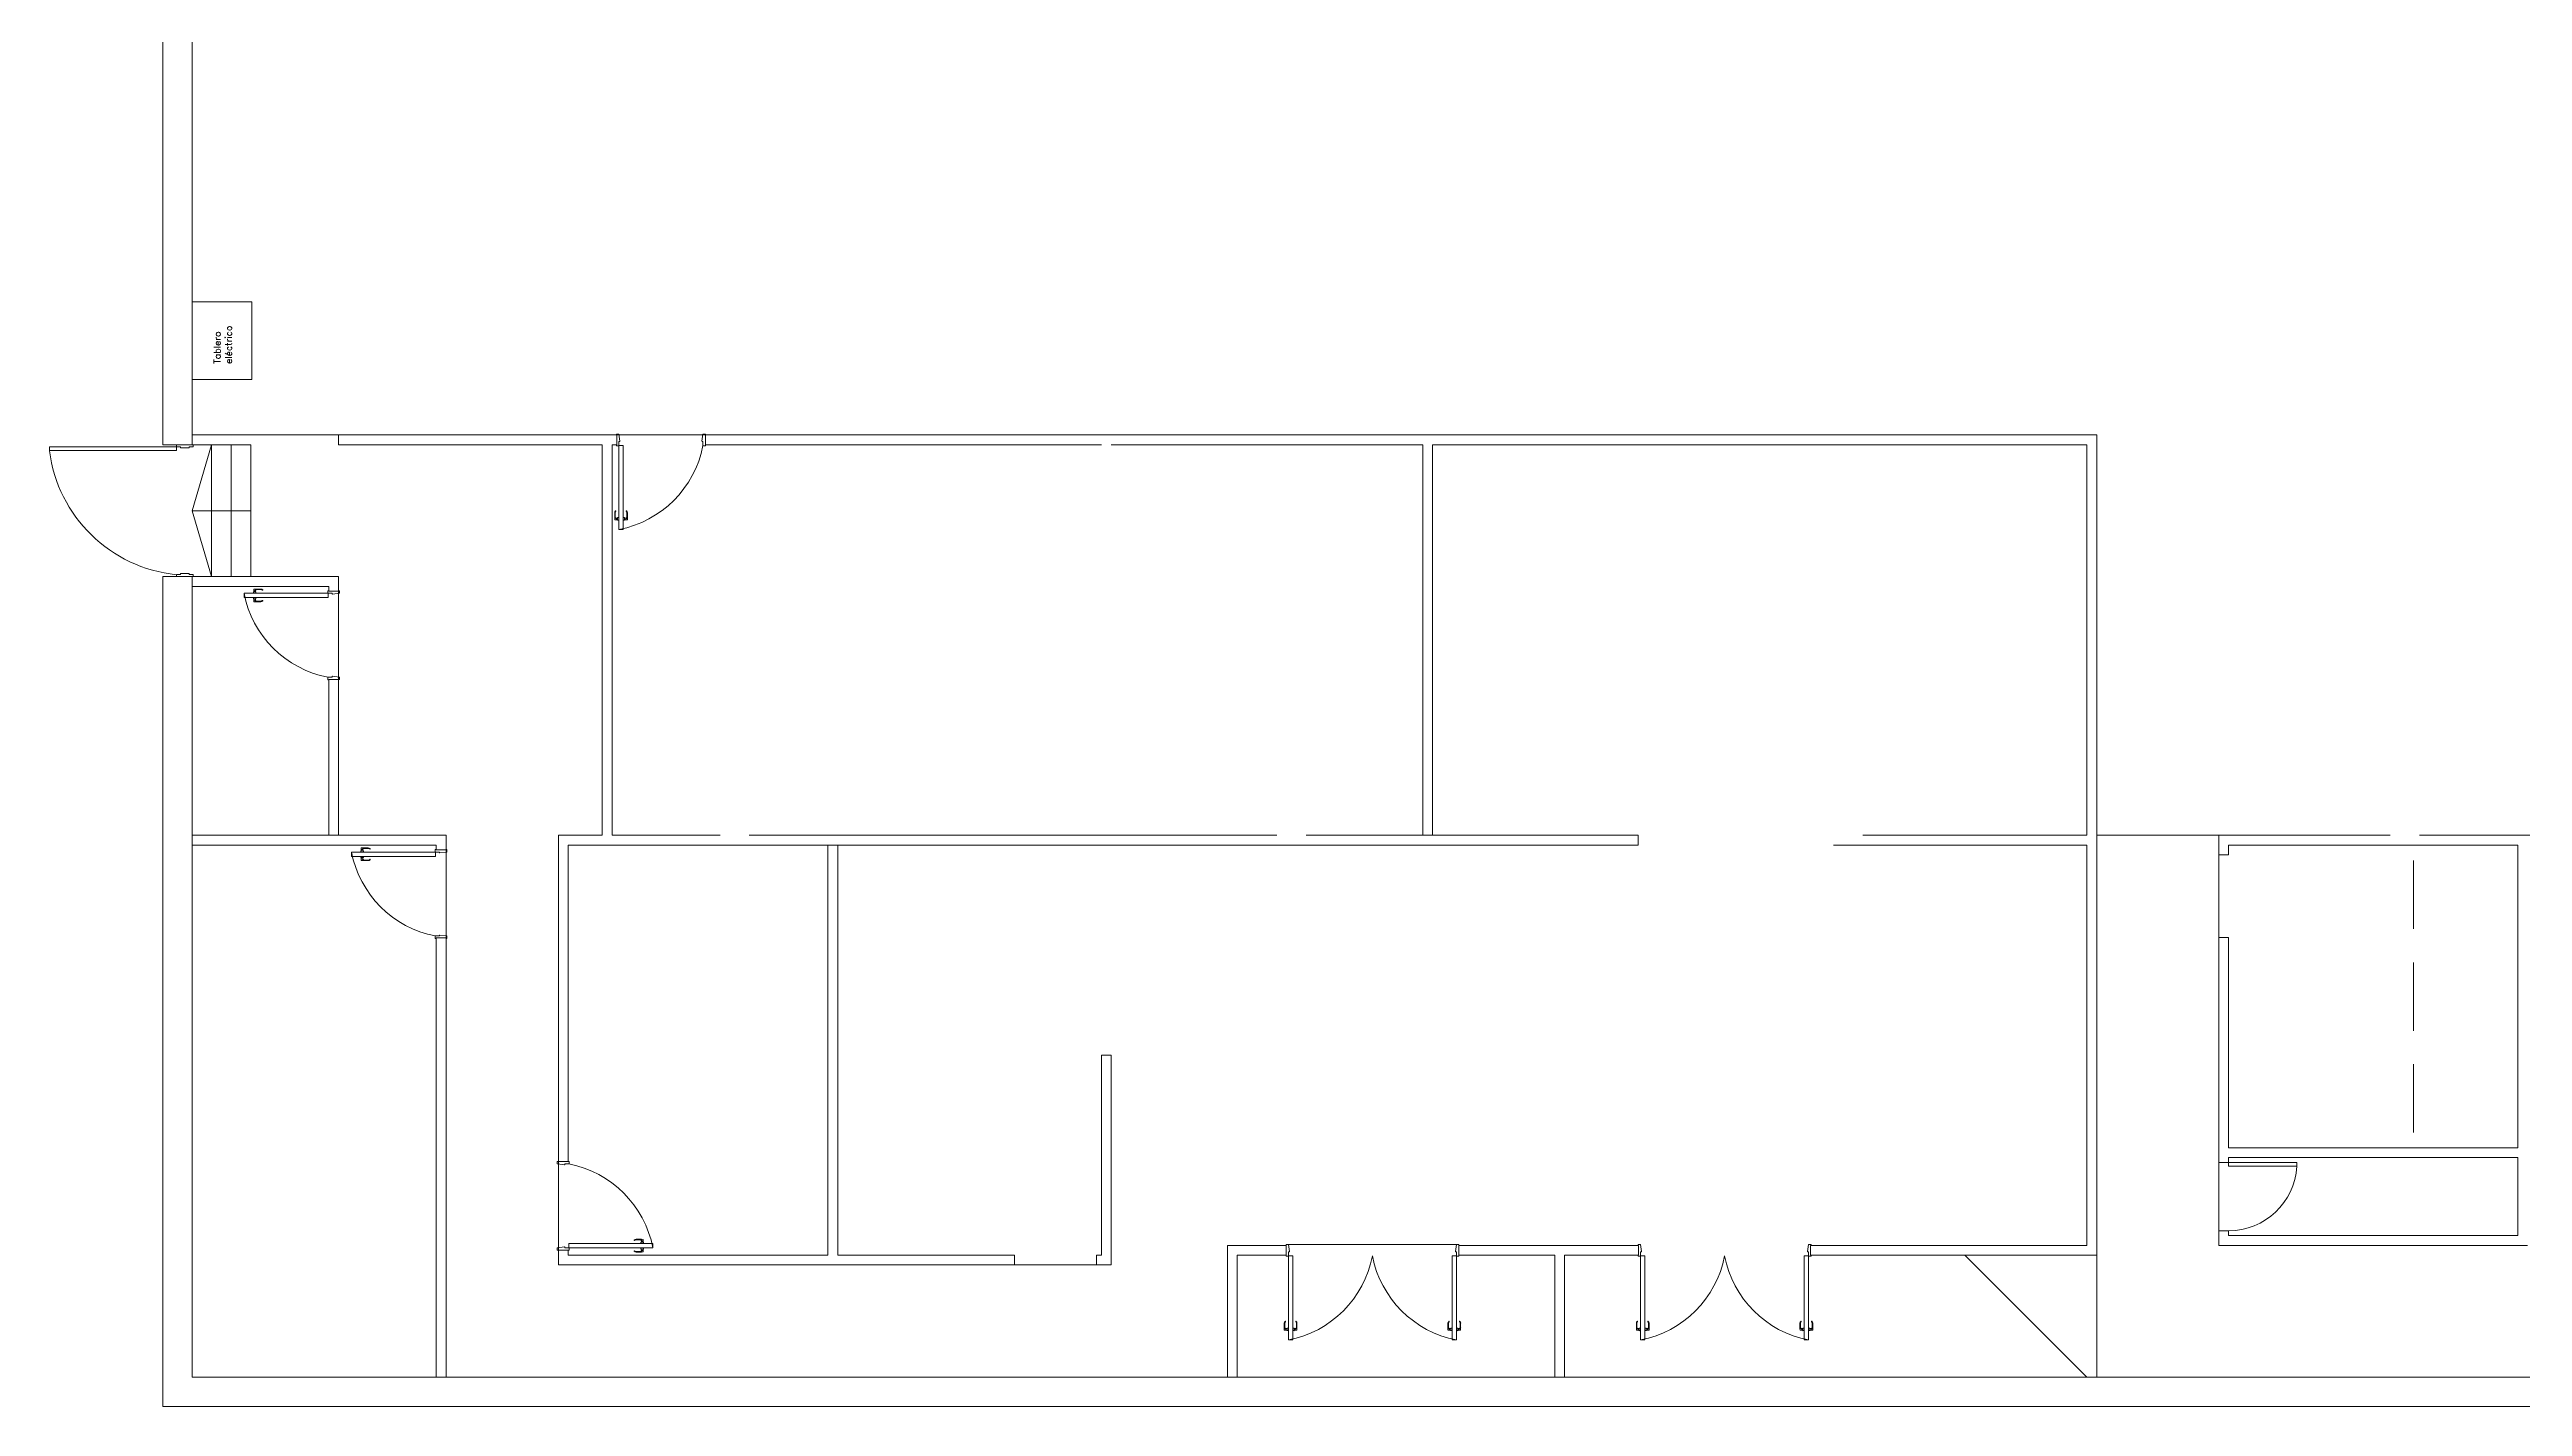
# Model space of a CAD drawing. Header units: millimetres. Extents: x 64 to 283, y 16 to 153.
# Drawn here: x 63.74 to 89.06, y 122.72 to 136.62 of the extents above; entities that cross this region are included whole.
import ezdxf

# ---------------------------------------------------------------- set-up
doc = ezdxf.new("R2010")
doc.units = ezdxf.units.MM
for name, color, linetype, lineweight in [('A-CARPINTERIAS', 252, 'Continuous', 0), ('ARQ', 1, 'Continuous', 0), ('DURLOCK', 30, 'Continuous', 0), ('IRI-OCASA-Layout R 9$0$OCA_CARPINTERIA', 251, 'Continuous', 0), ('MUROS', 3, 'Continuous', 0), ('REJAS', 3, 'Continuous', 0)]:
    doc.layers.add(name, color=color, linetype=linetype, lineweight=lineweight)
doc.styles.get("Standard").update_dxf_attribs({"font": 'txt.shx'})

# ---------------------------------------------------------------- blocks, each defined once
blk = doc.blocks.new('is - Puerta 090')
at = {"layer": 'IRI-OCASA-Layout R 9$0$OCA_CARPINTERIA'}
for p, q in [((-77466.346374, 31906.489905, -0.000005), (-77466.347193, 31906.504601, -0.000005)), ((-77466.32851, 31906.507376, -0.000005), (-77466.345908, 31906.506417, -0.000005)), ((-77466.32851, 31906.507376, -0.000005), (-77466.275562, 31906.507377, -0.000005)), ((-77466.350806, 31906.476096, -0.000005), (-77466.350806, 31906.464143, -0.000005)), ((-77466.350806, 31906.464143, -0.000005), (-77466.32445, 31906.464144, -0.000005)), ((-77466.350805, 31906.419638, -0.000005), (-77466.324449, 31906.419639, -0.000005)), ((-77466.350805, 31906.407685, -0.000005), (-77466.350805, 31906.419638, -0.000005)), ((-77466.349404, 31906.477498, -0.000005), (-77466.325852, 31906.477498, -0.000005)), ((-77466.349403, 31906.406284, -0.000005), (-77466.32585, 31906.406284, -0.000005)), ((-77466.346374, 31906.48957, -0.000005), (-77466.34728, 31906.477498, -0.000005)), ((-77466.346371, 31906.394212, -0.000005), (-77466.347278, 31906.406284, -0.000005)), ((-77466.346371, 31906.393876, -0.000005), (-77466.34719, 31906.379181, -0.000005)), ((-77466.346374, 31906.489905, -0.000005), (-77466.328883, 31906.489906, -0.000005)), ((-77466.346374, 31906.48957, -0.000005), (-77466.328883, 31906.48957, -0.000005)), ((-77466.346371, 31906.394212, -0.000005), (-77466.328881, 31906.394212, -0.000005)), ((-77466.346371, 31906.393876, -0.000005), (-77466.328881, 31906.393877, -0.000005)), ((-77466.328507, 31906.376406, -0.000005), (-77466.345905, 31906.377365, -0.000005)), ((-77466.328883, 31906.48957, -0.000005), (-77466.327976, 31906.477498, -0.000005)), ((-77466.328881, 31906.394212, -0.000005), (-77466.327975, 31906.406284, -0.000005)), ((-77466.328507, 31906.376406, -0.000005), (-77466.275559, 31906.376408, -0.000005)), ((-77466.32445, 31906.476096, -0.000005), (-77466.32445, 31906.464144, -0.000005)), ((-77466.324448, 31906.407686, -0.000005), (-77466.324449, 31906.419639, -0.000005)), ((-77465.588163, 31906.466122), (-77465.588163, 31906.489149)), ((-77465.588163, 31906.489149), (-77465.578273, 31906.489149)), ((-77465.543657, 31906.464144), (-77465.586185, 31906.464144)), ((-77465.543657, 31906.456453), (-77465.543657, 31906.464144)), ((-77465.470151, 31906.463956), (-77465.540481, 31906.454486)), ((-77465.478273, 31906.484204), (-77465.478273, 31906.489149)), ((-77465.478273, 31906.489149), (-77465.468382, 31906.489149)), ((-77465.468382, 31906.489149), (-77465.468382, 31906.479259)), ((-77465.468382, 31906.479259), (-77465.468382, 31906.465922)), ((-77465.588163, 31905.602092), (-77465.588163, 31905.579065)), ((-77465.588163, 31905.579065), (-77465.578273, 31905.579065)), ((-77465.543657, 31905.60407), (-77465.586185, 31905.60407)), ((-77465.543657, 31905.611761), (-77465.543657, 31905.60407)), ((-77465.470102, 31905.604447), (-77465.540481, 31905.613728)), ((-77465.478273, 31905.579259), (-77465.468383, 31905.579259)), ((-77465.468383, 31905.589149), (-77465.468383, 31905.602486)), ((-77465.468383, 31905.579259), (-77465.468383, 31905.589149))]:
    blk.add_line(p, q, dxfattribs=at)
blk.add_lwpolyline([(-77465.586194, 31906.419638), (-77466.446185, 31906.419638), (-77466.446185, 31906.464144), (-77465.586194, 31906.464144)], close=True, dxfattribs=at)
at = {"layer": 'IRI-OCASA-Layout R 9$0$OCA_CARPINTERIA', "elevation": -0.000005}
for points in [[(-77466.317832, 31906.501653), (-77466.275562, 31906.501654)], [(-77466.317829, 31906.38213), (-77466.275559, 31906.382131)]]:
    blk.add_lwpolyline(points, dxfattribs=at)
at = {"layer": 'IRI-OCASA-Layout R 9$0$OCA_CARPINTERIA'}
for centre, radius, start, end in [((-77466.345854, 31906.505016, -0.000005), 0.001402, 92.187211, 197.239222), ((-77466.317715, 31906.490186, -0.000005), 0.01719, 90.583868, 180.935856), ((-77466.276516, 31906.476128, -0.000005), 0.031264, 47.390916, 88.251487), ((-77465.380242, 31906.669995, -0.000005), 1.085638, 190.930239, 259.064859), ((-77466.349404, 31906.476096, -0.000005), 0.001402, 90.001315, 180.001315), ((-77466.349403, 31906.407686, -0.000005), 0.001402, 180.001315, 270.001315), ((-77466.345851, 31906.378765, -0.000005), 0.001402, 162.763409, 267.81542), ((-77466.317713, 31906.393596, -0.000005), 0.01719, 179.066775, 269.418763), ((-77466.31767, 31906.490429, -0.000005), 0.011225, 90.8241, 182.672527), ((-77466.317668, 31906.393354, -0.000005), 0.011225, 177.330104, 269.178531), ((-77466.325852, 31906.476096, -0.000005), 0.001402, 0.001315, 90.001315), ((-77466.32585, 31906.407686, -0.000005), 0.001402, 270.001315, 0.001315), ((-77466.276514, 31906.407657, -0.000005), 0.031264, 271.751144, 312.611715), ((-77466.27656, 31906.47606, -0.000005), 0.02562, 47.416833, 87.484315), ((-77466.276558, 31906.407725, -0.000005), 0.02562, 272.518315, 312.585798), ((-77466.257156, 31906.49691, -0.000005), 0.002867, 223.849713, 50.983953), ((-77466.257153, 31906.386876, -0.000005), 0.002867, 309.018678, 136.152917), ((-77465.586185, 31906.466122), 0.001978, 180, 270), ((-77465.54084, 31906.457454), 0.00299, 199.564462, 276.899509), ((-77465.470361, 31906.465922), 0.001978, 276.072457, 0), ((-77465.586185, 31905.602092), 0.001978, 90, 180), ((-77465.54084, 31905.610759), 0.00299, 83.100491, 160.435538), ((-77465.470361, 31905.602486), 0.001978, 0, 83.927544)]:
    blk.add_arc(centre, radius, start, end, dxfattribs=at)

msp = doc.modelspace()

# ---------------------------------------------------------------- linework, layer by layer
at = {"layer": 'A-CARPINTERIAS', "lineweight": 5}
for p, q in [((66.703, 132.668), (65.203, 132.668)), ((69.553, 132.668), (70.458, 132.668)), ((66.603, 131.072), (66.603, 131.068)), ((66.703, 131.068), (66.703, 130.163)), ((67.803, 128.417), (67.803, 128.422)), ((67.803, 128.418), (67.803, 127.518)), ((85.953, 128.568), (84.703, 128.568)), ((85.953, 127.523), (85.953, 128.368)), ((87.948, 127.61), (87.948, 128.31)), ((87.948, 126.567), (87.948, 127.267)), ((87.948, 126.225), (87.948, 125.525)), ((68.953, 124.318), (68.953, 125.227)), ((85.953, 124.518), (85.953, 125.218)), ((76.426, 124.377), (78.148, 124.376)), ((73.568, 124.168), (74.463, 124.168)), ((73.618, 124.168), (73.623, 124.168)), ((83.353, 124.268), (84.603, 123.018))]:
    msp.add_line(p, q, dxfattribs=at)
at = {"layer": 'ARQ'}
for points in [[(65.803, 131.893), (65.203, 131.893), (65.403, 131.218), (65.203, 131.893), (65.403, 132.568)], [(65.203, 131.218), (65.403, 131.218), (65.403, 132.568), (65.203, 132.568)]]:
    msp.add_lwpolyline(points, dxfattribs=at)
for points in [[(65.603, 131.218), (65.603, 132.568), (65.403, 132.568), (65.403, 131.218)], [(65.803, 131.218), (65.803, 132.568), (65.603, 132.568), (65.603, 131.218)]]:
    msp.add_lwpolyline(points, close=True, dxfattribs=at)
at = {"layer": 'DURLOCK'}
for p, q in [((66.703, 132.668), (69.553, 132.668)), ((66.703, 132.668), (66.703, 132.568)), ((66.703, 132.568), (69.403, 132.568)), ((69.403, 128.568), (69.403, 132.568)), ((69.503, 132.568), (69.553, 132.568)), ((69.503, 128.568), (69.503, 132.568)), ((69.503, 132.568), (69.553, 132.568)), ((69.553, 132.568), (69.553, 132.668)), ((70.458, 132.668), (74.163, 132.668)), ((70.458, 132.668), (70.458, 132.568)), ((70.458, 132.568), (74.163, 132.568)), ((74.163, 132.668), (84.703, 132.668)), ((74.163, 132.568), (74.513, 132.568)), ((74.613, 132.568), (77.803, 132.568)), ((77.803, 128.568), (77.803, 132.568)), ((77.903, 132.568), (84.603, 132.568)), ((77.903, 128.568), (77.903, 132.568)), ((84.603, 128.568), (84.603, 132.568)), ((84.703, 128.468), (84.703, 132.668)), ((65.203, 131.218), (66.703, 131.218)), ((66.703, 131.068), (66.703, 131.218)), ((65.203, 131.118), (66.603, 131.118)), ((66.603, 131.068), (66.603, 131.118)), ((66.603, 131.118), (66.603, 131.068)), ((66.603, 131.068), (66.703, 131.068)), ((66.703, 130.163), (66.603, 130.163)), ((66.603, 128.568), (66.603, 130.162)), ((66.703, 130.163), (66.703, 128.568)), ((67.803, 128.568), (65.203, 128.568)), ((67.703, 128.468), (65.203, 128.468)), ((67.703, 128.468), (67.703, 128.418)), ((67.703, 128.468), (67.703, 128.418)), ((67.703, 128.418), (67.803, 128.418)), ((67.803, 128.568), (67.803, 128.418)), ((68.953, 128.568), (69.403, 128.568)), ((68.953, 128.568), (68.953, 125.227)), ((69.053, 128.468), (80.008, 128.468)), ((69.053, 128.468), (69.053, 125.228)), ((69.503, 128.568), (70.608, 128.568)), ((70.908, 128.568), (76.308, 128.568)), ((71.713, 128.468), (71.713, 124.268)), ((71.813, 128.468), (71.813, 124.268)), ((76.608, 128.568), (77.903, 128.568)), ((77.903, 128.568), (80.008, 128.568)), ((80.008, 128.468), (80.008, 128.568)), ((82.008, 128.468), (84.603, 128.468)), ((82.308, 128.568), (84.603, 128.568)), ((84.603, 128.468), (84.603, 124.368)), ((84.703, 128.468), (84.703, 123.018)), ((85.953, 128.568), (87.708, 128.568)), ((85.953, 128.568), (85.953, 128.368)), ((86.053, 128.468), (89.013, 128.468)), ((86.053, 128.368), (86.053, 128.468)), ((87.948, 128.468), (89.013, 128.468)), ((88.008, 128.568), (93.413, 128.568)), ((89.013, 128.468), (89.013, 125.368)), ((85.953, 128.368), (86.053, 128.368)), ((67.703, 127.518), (67.703, 123.018)), ((67.803, 127.518), (67.703, 127.518)), ((67.803, 127.518), (67.803, 123.018)), ((85.953, 127.523), (85.953, 125.268)), ((85.953, 127.523), (86.053, 127.523)), ((86.053, 127.523), (86.053, 125.368)), ((89.013, 127.268), (89.013, 127.368)), ((89.013, 126.335), (89.013, 127.3)), ((89.013, 126.268), (89.013, 126.368)), ((74.513, 124.268), (74.513, 126.318)), ((74.513, 126.318), (74.613, 126.318)), ((74.613, 124.168), (74.613, 126.318)), ((86.053, 125.368), (89.013, 125.368)), ((68.953, 125.227), (69.053, 125.227)), ((85.953, 125.268), (85.953, 125.218)), ((85.953, 125.218), (86.053, 125.218)), ((86.053, 125.268), (89.013, 125.268)), ((86.053, 125.218), (86.053, 125.268)), ((89.013, 125.268), (89.013, 124.468)), ((75.803, 124.368), (76.403, 124.368)), ((75.803, 123.018), (75.803, 124.368)), ((76.403, 124.268), (76.403, 124.368)), ((78.173, 124.368), (80.008, 124.368)), ((78.173, 124.268), (78.173, 124.368)), ((80.013, 124.368), (80.013, 124.268)), ((81.773, 124.368), (84.603, 124.368)), ((81.773, 124.368), (81.773, 124.268)), ((85.953, 124.518), (86.053, 124.518)), ((85.953, 124.468), (85.953, 124.518)), ((85.953, 124.468), (85.953, 124.468)), ((85.953, 124.468), (85.953, 124.368)), ((85.953, 124.368), (89.113, 124.368)), ((86.053, 124.518), (86.053, 124.468)), ((86.053, 124.468), (89.013, 124.468)), ((69.053, 124.318), (68.953, 124.318)), ((68.953, 124.168), (68.953, 124.318)), ((68.953, 124.168), (73.623, 124.168)), ((69.053, 124.268), (69.053, 124.318)), ((69.053, 124.268), (71.713, 124.268)), ((71.813, 124.268), (73.623, 124.268)), ((74.463, 124.268), (74.513, 124.268)), ((74.463, 124.168), (74.613, 124.168)), ((75.903, 123.018), (75.903, 124.268)), ((76.403, 124.268), (75.903, 124.268)), ((75.903, 124.268), (76.403, 124.268)), ((79.155, 124.268), (78.173, 124.268)), ((79.155, 124.268), (79.155, 123.018)), ((80.013, 124.268), (79.255, 124.268)), ((79.255, 124.268), (79.255, 123.018)), ((84.703, 124.268), (81.773, 124.268))]:
    msp.add_line(p, q, dxfattribs=at)
at = {"layer": 'DURLOCK', "lineweight": 5}
for p, q in [((73.623, 124.168), (73.623, 124.268)), ((74.463, 124.168), (74.463, 124.268))]:
    msp.add_line(p, q, dxfattribs=at)
at = {"layer": 'DURLOCK'}
msp.add_lwpolyline([(66.703, 132.568), (69.403, 132.568)], dxfattribs=at)
at = {"layer": 'IRI-OCASA-Layout R 9$0$OCA_CARPINTERIA'}
for p, q in [((65.043, 132.548), (63.743, 132.548)), ((63.743, 132.508), (63.743, 132.548)), ((65.043, 132.508), (63.743, 132.508)), ((65.043, 132.508), (65.043, 132.548)), ((86.053, 125.218), (86.753, 125.218)), ((86.053, 125.178), (86.053, 125.218)), ((86.753, 125.178), (86.053, 125.178)), ((86.753, 125.218), (86.753, 125.178)), ((76.403, 124.368), (76.403, 124.377)), ((76.403, 124.377), (76.413, 124.377)), ((76.413, 124.377), (76.426, 124.377)), ((76.428, 124.376), (76.437, 124.305)), ((78.148, 124.376), (78.138, 124.305)), ((78.163, 124.377), (78.15, 124.377)), ((78.173, 124.377), (78.163, 124.377)), ((78.173, 124.368), (78.173, 124.377)), ((80.008, 124.377), (80.018, 124.377)), ((80.008, 124.368), (80.008, 124.377)), ((80.008, 124.368), (80.013, 124.368)), ((80.018, 124.377), (80.031, 124.377)), ((80.033, 124.376), (80.042, 124.305)), ((81.753, 124.376), (81.743, 124.305)), ((81.768, 124.377), (81.755, 124.377)), ((81.778, 124.377), (81.768, 124.377)), ((81.773, 124.368), (81.778, 124.368)), ((81.778, 124.368), (81.778, 124.377)), ((76.403, 124.258), (76.403, 124.268)), ((76.426, 124.258), (76.403, 124.258)), ((76.428, 124.302), (76.428, 124.26)), ((76.435, 124.302), (76.428, 124.302)), ((78.14, 124.302), (78.148, 124.302)), ((78.148, 124.302), (78.148, 124.26)), ((78.15, 124.258), (78.173, 124.258)), ((78.173, 124.258), (78.173, 124.268)), ((80.008, 124.258), (80.008, 124.268)), ((80.031, 124.258), (80.008, 124.258)), ((80.033, 124.302), (80.033, 124.26)), ((80.04, 124.302), (80.033, 124.302)), ((81.745, 124.302), (81.753, 124.302)), ((81.753, 124.302), (81.753, 124.26)), ((81.755, 124.258), (81.778, 124.258)), ((81.778, 124.258), (81.778, 124.268)), ((76.385, 123.517, 0), (76.385, 123.57, 0)), ((76.515, 123.517, 0), (76.515, 123.57, 0)), ((78.06, 123.517, 0), (78.06, 123.57, 0)), ((78.191, 123.517, 0), (78.191, 123.57, 0)), ((79.99, 123.517, 0), (79.99, 123.57, 0)), ((80.12, 123.517, 0), (80.12, 123.57, 0)), ((81.665, 123.517, 0), (81.665, 123.57, 0)), ((81.796, 123.517, 0), (81.796, 123.57, 0)), ((76.385, 123.517, 0), (76.385, 123.5, 0)), ((76.402, 123.499, 0), (76.387, 123.499, 0)), ((76.402, 123.517, 0), (76.414, 123.518, 0)), ((76.402, 123.499, 0), (76.402, 123.517, 0)), ((76.402, 123.499, 0), (76.402, 123.517, 0)), ((76.402, 123.499, 0), (76.414, 123.499, 0)), ((76.414, 123.496, 0), (76.414, 123.52, 0)), ((76.416, 123.521, 0), (76.428, 123.521, 0)), ((76.416, 123.495, 0), (76.428, 123.495, 0)), ((76.428, 123.495, 0), (76.428, 123.521, 0)), ((76.484, 123.521, 0), (76.472, 123.521, 0)), ((76.472, 123.495, 0), (76.472, 123.521, 0)), ((76.484, 123.495, 0), (76.472, 123.495, 0)), ((76.486, 123.496, 0), (76.486, 123.52, 0)), ((76.498, 123.517, 0), (76.486, 123.518, 0)), ((76.498, 123.499, 0), (76.486, 123.499, 0)), ((76.498, 123.499, 0), (76.498, 123.517, 0)), ((76.498, 123.499, 0), (76.498, 123.517, 0)), ((76.498, 123.499, 0), (76.513, 123.499, 0)), ((76.515, 123.517, 0), (76.515, 123.5, 0)), ((78.06, 123.517, 0), (78.061, 123.5, 0)), ((78.078, 123.499, 0), (78.063, 123.499, 0)), ((78.078, 123.517, 0), (78.09, 123.518, 0)), ((78.078, 123.499, 0), (78.078, 123.517, 0)), ((78.078, 123.499, 0), (78.078, 123.517, 0)), ((78.078, 123.499, 0), (78.09, 123.499, 0)), ((78.09, 123.496, 0), (78.09, 123.52, 0)), ((78.091, 123.521, 0), (78.103, 123.521, 0)), ((78.091, 123.495, 0), (78.103, 123.495, 0)), ((78.103, 123.495, 0), (78.103, 123.521, 0)), ((78.16, 123.521, 0), (78.148, 123.521, 0)), ((78.148, 123.495, 0), (78.148, 123.521, 0)), ((78.16, 123.495, 0), (78.148, 123.495, 0)), ((78.161, 123.496, 0), (78.161, 123.52, 0)), ((78.173, 123.517, 0), (78.161, 123.518, 0)), ((78.173, 123.499, 0), (78.161, 123.499, 0)), ((78.173, 123.499, 0), (78.173, 123.517, 0)), ((78.174, 123.499, 0), (78.174, 123.517, 0)), ((78.174, 123.499, 0), (78.188, 123.499, 0)), ((78.191, 123.517, 0), (78.19, 123.5, 0)), ((79.99, 123.517, 0), (79.99, 123.5, 0)), ((80.007, 123.499, 0), (79.992, 123.499, 0)), ((80.007, 123.517, 0), (80.019, 123.518, 0)), ((80.007, 123.499, 0), (80.007, 123.517, 0)), ((80.007, 123.499, 0), (80.007, 123.517, 0)), ((80.007, 123.499, 0), (80.019, 123.499, 0)), ((80.019, 123.496, 0), (80.019, 123.52, 0)), ((80.021, 123.521, 0), (80.033, 123.521, 0)), ((80.021, 123.495, 0), (80.033, 123.495, 0)), ((80.033, 123.495, 0), (80.033, 123.521, 0)), ((80.089, 123.521, 0), (80.077, 123.521, 0)), ((80.077, 123.495, 0), (80.077, 123.521, 0)), ((80.089, 123.495, 0), (80.077, 123.495, 0)), ((80.091, 123.496, 0), (80.091, 123.52, 0)), ((80.103, 123.517, 0), (80.091, 123.518, 0)), ((80.103, 123.499, 0), (80.091, 123.499, 0)), ((80.103, 123.499, 0), (80.103, 123.517, 0)), ((80.103, 123.499, 0), (80.103, 123.517, 0)), ((80.103, 123.499, 0), (80.118, 123.499, 0)), ((80.12, 123.517, 0), (80.12, 123.5, 0)), ((81.665, 123.517, 0), (81.666, 123.5, 0)), ((81.683, 123.499, 0), (81.668, 123.499, 0)), ((81.683, 123.517, 0), (81.695, 123.518, 0)), ((81.683, 123.499, 0), (81.683, 123.517, 0)), ((81.683, 123.499, 0), (81.683, 123.517, 0)), ((81.683, 123.499, 0), (81.695, 123.499, 0)), ((81.695, 123.496, 0), (81.695, 123.52, 0)), ((81.696, 123.521, 0), (81.708, 123.521, 0)), ((81.696, 123.495, 0), (81.708, 123.495, 0)), ((81.708, 123.495, 0), (81.708, 123.521, 0)), ((81.753, 123.495, 0), (81.753, 123.521, 0)), ((81.765, 123.521, 0), (81.753, 123.521, 0)), ((81.765, 123.495, 0), (81.753, 123.495, 0)), ((81.766, 123.496, 0), (81.766, 123.52, 0)), ((81.778, 123.517, 0), (81.766, 123.518, 0)), ((81.778, 123.499, 0), (81.766, 123.499, 0)), ((81.778, 123.499, 0), (81.778, 123.517, 0)), ((81.779, 123.499, 0), (81.779, 123.517, 0)), ((81.779, 123.499, 0), (81.793, 123.499, 0)), ((81.796, 123.517, 0), (81.795, 123.5, 0))]:
    msp.add_line(p, q, dxfattribs=at)
for points in [[(65.053, 132.568), (65.043, 132.568), (65.043, 132.548), (65.083, 132.548), (65.083, 132.538), (65.173, 132.538), (65.173, 132.548), (65.213, 132.548), (65.213, 132.568), (65.203, 132.568)], [(65.053, 131.218), (65.043, 131.218), (65.043, 131.238), (65.083, 131.238), (65.083, 131.248), (65.173, 131.248), (65.173, 131.238), (65.213, 131.238), (65.213, 131.218), (65.203, 131.218)]]:
    msp.add_lwpolyline(points, dxfattribs=at)
for points in [[(76.472, 124.26), (76.472, 123.4), (76.428, 123.4), (76.428, 124.26)], [(78.103, 124.26), (78.103, 123.4), (78.148, 123.4), (78.148, 124.26)], [(80.077, 124.26), (80.077, 123.4), (80.033, 123.4), (80.033, 124.26)], [(81.708, 124.26), (81.708, 123.4), (81.753, 123.4), (81.753, 124.26)]]:
    msp.add_lwpolyline(points, close=True, dxfattribs=at)
at = {"layer": 'IRI-OCASA-Layout R 9$0$OCA_CARPINTERIA', "elevation": 0}
for points in [[(76.39, 123.528), (76.39, 123.57)], [(76.51, 123.528), (76.51, 123.57)], [(78.066, 123.528), (78.066, 123.57)], [(78.185, 123.528), (78.185, 123.57)], [(79.995, 123.528), (79.995, 123.57)], [(80.115, 123.528), (80.115, 123.57)], [(81.671, 123.528), (81.671, 123.57)], [(81.79, 123.528), (81.79, 123.57)]]:
    msp.add_lwpolyline(points, dxfattribs=at)
at = {"layer": 'IRI-OCASA-Layout R 9$0$OCA_CARPINTERIA'}
for centre, radius, start, end in [((65.191, 132.689), 1.459, 187.1531, 264.1834), ((86.053, 125.218), 0.7, 270, 356.7241), ((76.426, 124.375), 0.00198, 6.0725, 90), ((78.15, 124.375), 0.00198, 90, 173.9275), ((80.031, 124.375), 0.00198, 6.0725, 90), ((81.755, 124.375), 0.00198, 90, 173.9275), ((76.426, 124.26), 0.00198, 270, 0), ((76.222, 124.466, 0), 1.086, 280.9302, 349.0649), ((76.434, 124.305), 0.00299, 289.5645, 6.8995), ((78.354, 124.466, 0), 1.086, 190.9351, 259.0698), ((78.141, 124.305), 0.00299, 173.1005, 250.4355), ((78.15, 124.26), 0.00198, 180, 270), ((80.031, 124.26), 0.00198, 270, 0), ((79.827, 124.466, 0), 1.086, 280.9302, 349.0649), ((80.039, 124.305), 0.00299, 289.5645, 6.8995), ((81.959, 124.466, 0), 1.086, 190.9351, 259.0698), ((81.746, 124.305), 0.00299, 173.1005, 250.4355), ((81.755, 124.26), 0.00198, 180, 270), ((76.416, 123.569, 0), 0.0313, 137.3909, 178.2515), ((76.416, 123.569, 0), 0.0256, 137.4168, 177.4843), ((76.395, 123.589, 0), 0.00287, 313.8497, 140.984), ((76.505, 123.589, 0), 0.00287, 39.0187, 226.1529), ((76.484, 123.569, 0), 0.0256, 2.5183, 42.5858), ((76.484, 123.569, 0), 0.0313, 1.7511, 42.6117), ((78.091, 123.569, 0), 0.0313, 137.3883, 178.2489), ((78.091, 123.569, 0), 0.0256, 137.4142, 177.4817), ((78.071, 123.589, 0), 0.00287, 313.8471, 140.9813), ((78.181, 123.589, 0), 0.00287, 39.016, 226.1503), ((78.16, 123.569, 0), 0.0256, 2.5157, 42.5832), ((78.16, 123.569, 0), 0.0313, 1.7485, 42.6091), ((80.021, 123.569, 0), 0.0313, 137.3909, 178.2515), ((80.021, 123.569, 0), 0.0256, 137.4168, 177.4843), ((80, 123.589, 0), 0.00287, 313.8497, 140.984), ((80.11, 123.589, 0), 0.00287, 39.0187, 226.1529), ((80.089, 123.569, 0), 0.0256, 2.5183, 42.5858), ((80.089, 123.569, 0), 0.0313, 1.7511, 42.6117), ((81.696, 123.569, 0), 0.0313, 137.3883, 178.2489), ((81.696, 123.569, 0), 0.0256, 137.4142, 177.4817), ((81.676, 123.589, 0), 0.00287, 313.8471, 140.9813), ((81.786, 123.589, 0), 0.00287, 39.016, 226.1503), ((81.765, 123.569, 0), 0.0256, 2.5157, 42.5832), ((81.765, 123.569, 0), 0.0313, 1.7485, 42.6091), ((76.402, 123.528, 0), 0.0172, 180.5839, 270.9359), ((76.387, 123.5, 0), 0.0014, 182.1872, 287.2392), ((76.401, 123.528, 0), 0.0112, 180.8241, 272.6725), ((76.416, 123.52, 0), 0.0014, 90.0013, 180.0013), ((76.416, 123.496, 0), 0.0014, 180.0013, 270.0013), ((76.484, 123.52, 0), 0.0014, 0.0013, 90.0013), ((76.484, 123.496, 0), 0.0014, 270.0013, 0.0013), ((76.499, 123.528, 0), 0.0112, 267.3301, 359.1785), ((76.498, 123.528, 0), 0.0172, 269.0668, 359.4188), ((76.513, 123.5, 0), 0.0014, 252.7634, 357.8154), ((78.077, 123.528, 0), 0.0172, 180.5812, 270.9332), ((78.063, 123.5, 0), 0.0014, 182.1846, 287.2366), ((78.077, 123.528, 0), 0.0112, 180.8215, 272.6699), ((78.091, 123.52, 0), 0.0014, 89.9987, 179.9987), ((78.091, 123.496, 0), 0.0014, 179.9987, 269.9987), ((78.16, 123.52, 0), 0.0014, 359.9987, 89.9987), ((78.16, 123.496, 0), 0.0014, 269.9987, 359.9987), ((78.174, 123.528, 0), 0.0112, 267.3275, 359.1759), ((78.174, 123.528, 0), 0.0172, 269.0641, 359.4161), ((78.189, 123.5, 0), 0.0014, 252.7608, 357.8128), ((80.007, 123.528, 0), 0.0172, 180.5839, 270.9359), ((79.992, 123.5, 0), 0.0014, 182.1872, 287.2392), ((80.006, 123.528, 0), 0.0112, 180.8241, 272.6725), ((80.021, 123.52, 0), 0.0014, 90.0013, 180.0013), ((80.021, 123.496, 0), 0.0014, 180.0013, 270.0013), ((80.089, 123.52, 0), 0.0014, 0.0013, 90.0013), ((80.089, 123.496, 0), 0.0014, 270.0013, 0.0013), ((80.104, 123.528, 0), 0.0112, 267.3301, 359.1785), ((80.103, 123.528, 0), 0.0172, 269.0668, 359.4188), ((80.118, 123.5, 0), 0.0014, 252.7634, 357.8154), ((81.682, 123.528, 0), 0.0172, 180.5812, 270.9332), ((81.668, 123.5, 0), 0.0014, 182.1846, 287.2366), ((81.682, 123.528, 0), 0.0112, 180.8215, 272.6699), ((81.696, 123.52, 0), 0.0014, 89.9987, 179.9987), ((81.696, 123.496, 0), 0.0014, 179.9987, 269.9987), ((81.765, 123.52, 0), 0.0014, 359.9987, 89.9987), ((81.765, 123.496, 0), 0.0014, 269.9987, 359.9987), ((81.779, 123.528, 0), 0.0112, 267.3275, 359.1759), ((81.779, 123.528, 0), 0.0172, 269.0641, 359.4161), ((81.794, 123.5, 0), 0.0014, 252.7608, 357.8128)]:
    msp.add_arc(centre, radius, start, end, dxfattribs=at)
at = {"layer": 'MUROS'}
for p, q in [((65.203, 132.568), (65.203, 136.92)), ((65.203, 132.568), (64.903, 132.568)), ((77.803, 132.568), (77.303, 132.568)), ((65.203, 131.218), (64.903, 131.218)), ((65.203, 128.468), (65.203, 131.218)), ((75.803, 123.018), (85.903, 123.018))]:
    msp.add_line(p, q, dxfattribs=at)
at = {"layer": 'REJAS'}
for points in [[(64.903, 132.568), (64.903, 152.418)], [(172.893, 122.718), (172.893, 123.018), (117.553, 123.018), (117.553, 122.718), (172.893, 122.718), (64.903, 122.718), (64.903, 131.218)], [(116.553, 122.718), (64.903, 122.718), (64.903, 131.218)], [(65.203, 131.218), (65.203, 123.018), (116.553, 123.018), (116.553, 122.718)]]:
    msp.add_lwpolyline(points, dxfattribs=at)
msp.add_lwpolyline([(65.203, 133.236), (65.815, 133.236), (65.815, 134.031), (65.203, 134.031)], close=True, dxfattribs=at)

# ---------------------------------------------------------------- block references
at = {"layer": 'DURLOCK'}
for p, rotation in [((31976.037, 77598.146), 90), ((-77396.526, 32030.807), 180)]:
    msp.add_blockref('is - Puerta 090', p, dxfattribs=dict(at, rotation=rotation))
for p in [(77532.181, -31775.417), (77533.281, -31778.067)]:
    msp.add_blockref('is - Puerta 090', p, dxfattribs=at)

# ---------------------------------------------------------------- texts
at = {"layer": 'REJAS'}
for s, p in [('Tablero ', (65.495, 133.396)), ('eléctrico', (65.611, 133.396))]:
    msp.add_text(s, height=0.0693, rotation=90, dxfattribs=at).set_placement(p)

doc.saveas('drawing.dxf')
